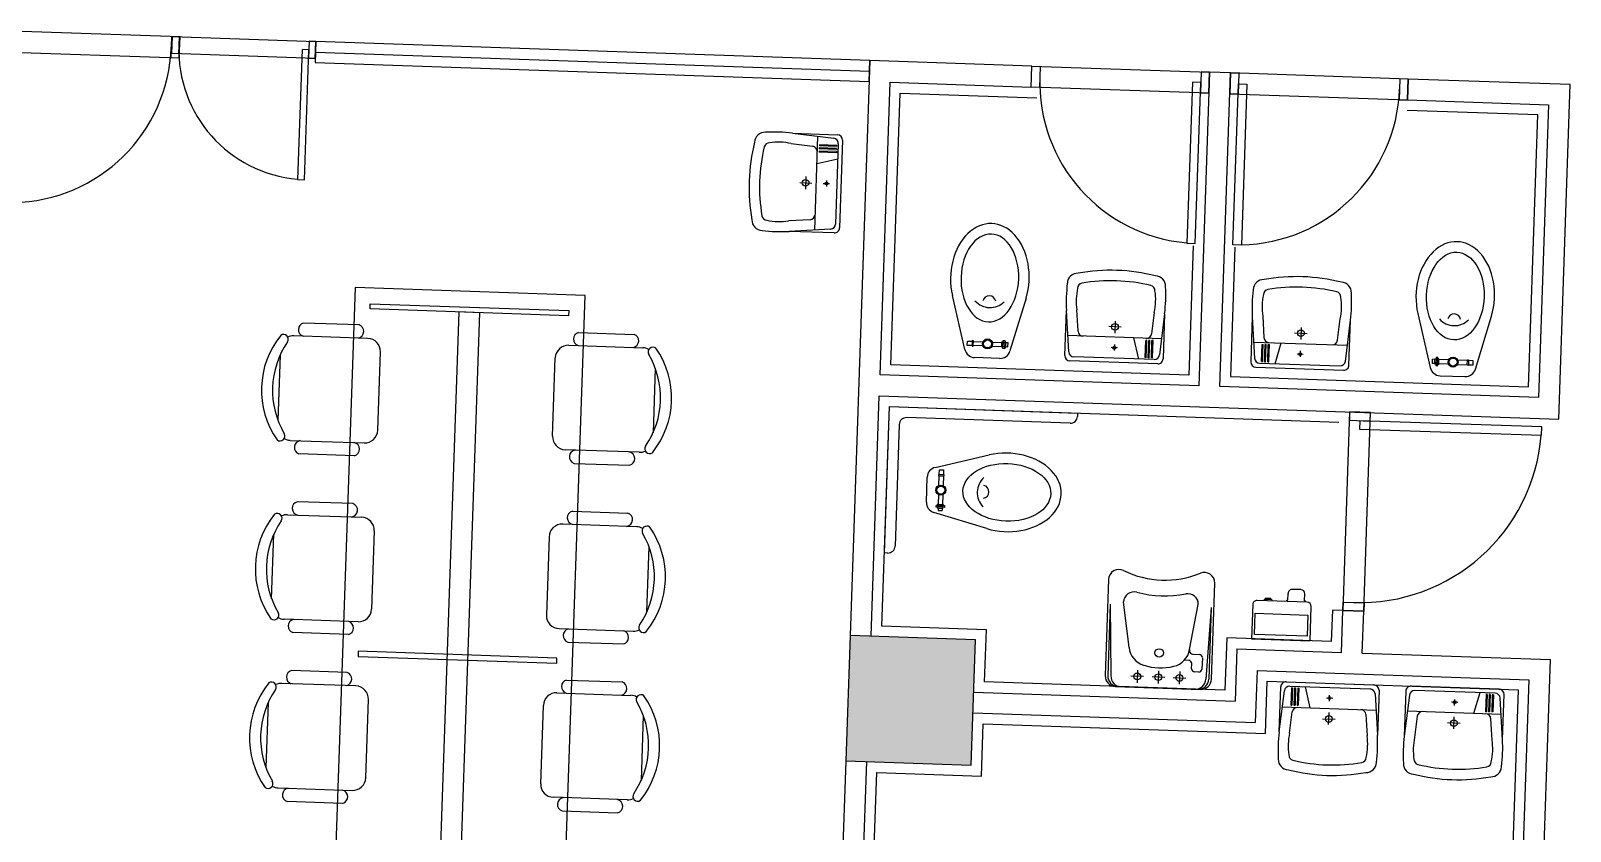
# Model space of a CAD drawing. Extents: x -28 to 149, y -33 to 76.
# Drawn here: x 83.92 to 91.28, y 28.42 to 32.24 of the extents above; entities that cross this region are included whole.
import ezdxf

# ---------------------------------------------------------------- set-up
doc = ezdxf.new("R2010")
doc.units = 0
doc.layers.add('arq-proyección edificios anexos', color=250, linetype='Continuous')

# ---------------------------------------------------------------- blocks, each defined once
blk = doc.blocks.new('Torre Sur')
blk.add_hatch(color=256).paths.add_polyline_path([(13.3568, 30.5596), (12.7571, 30.5801), (12.7365, 29.9805), (13.3362, 29.9599)])
for p, q in [((9.5535, 33.4418), (8.704, 33.471)), ((9.5135, 33.4432), (9.5101, 33.3432)), ((9.5535, 33.4418), (9.5135, 33.4432)), ((9.5146, 33.3624), (9.5173, 33.443)), ((9.5146, 33.3624), (9.5173, 33.443)), ((9.5173, 33.443), (10.2031, 33.4195)), ((9.5173, 33.443), (9.5496, 33.4419)), ((9.5496, 33.4419), (9.5468, 33.3613)), ((9.55, 33.3419), (9.5535, 33.4418)), ((9.55, 33.3419), (9.5535, 33.4418)), ((10.1708, 33.4206), (10.168, 33.3399)), ((10.2031, 33.4195), (10.1708, 33.4206)), ((10.2031, 33.4195), (10.1997, 33.3195)), ((10.2031, 33.4195), (10.2003, 33.3388)), ((10.2003, 33.3388), (10.2031, 33.4195)), ((12.8515, 33.3285), (10.2031, 33.4195)), ((8.7005, 33.371), (9.55, 33.3419)), ((9.5101, 33.3432), (9.55, 33.3419)), ((10.2003, 33.3388), (9.5146, 33.3624)), ((9.5468, 33.3613), (9.5146, 33.3624)), ((10.1371, 33.3814), (10.1157, 32.7599)), ((10.1694, 33.3803), (10.1371, 33.3814)), ((10.1481, 32.7588), (10.1694, 33.3803)), ((10.168, 33.3399), (10.2003, 33.3388)), ((10.2014, 33.3695), (12.8498, 33.2786)), ((10.1997, 33.3195), (12.8481, 33.2286)), ((12.8515, 33.3285), (12.7571, 30.5801)), ((12.8481, 33.2286), (12.8515, 33.3285)), ((13.6261, 33.3019), (12.8515, 33.3285)), ((13.6226, 33.202), (13.6261, 33.3019)), ((13.6226, 33.202), (13.6261, 33.3019)), ((13.6226, 33.202), (13.6261, 33.3019)), ((13.6261, 33.3019), (14.4756, 33.2728)), ((13.6261, 33.3019), (13.666, 33.3006)), ((13.666, 33.3006), (13.6626, 33.2006)), ((14.4756, 33.2728), (14.4241, 31.7736)), ((14.4356, 33.2741), (14.4322, 33.1742)), ((14.4756, 33.2728), (14.4356, 33.2741)), ((14.4756, 33.2728), (14.4721, 33.1728)), ((14.4721, 33.1728), (14.4756, 33.2728)), ((14.5755, 33.2693), (14.4756, 33.2728)), ((14.524, 31.7702), (14.5755, 33.2693)), ((14.5755, 33.2693), (14.5721, 33.1694)), ((14.5721, 33.1694), (14.5755, 33.2693)), ((15.425, 33.2401), (14.5755, 33.2693)), ((14.5755, 33.2693), (14.6155, 33.2679)), ((14.6155, 33.2679), (14.6121, 33.168)), ((12.9, 31.826), (12.948, 33.2252)), ((12.948, 33.2252), (13.6226, 33.202)), ((14.4721, 33.1728), (13.6226, 33.202)), ((13.6626, 33.2006), (13.6226, 33.202)), ((14.3938, 33.2255), (14.3673, 32.4556)), ((14.4339, 33.2242), (14.3938, 33.2255)), ((14.4074, 32.4543), (14.4339, 33.2242)), ((14.5873, 32.4481), (14.6138, 33.218)), ((14.6138, 33.218), (14.6539, 33.2166)), ((14.6539, 33.2166), (14.6274, 32.4467)), ((15.385, 33.2415), (15.3816, 33.1416)), ((15.425, 33.2401), (15.385, 33.2415)), ((15.425, 33.2401), (15.4216, 33.1402)), ((15.4216, 33.1402), (15.425, 33.2401)), ((15.4216, 33.1402), (15.425, 33.2401)), ((16.1996, 33.2135), (15.425, 33.2401)), ((16.1446, 31.6145), (16.1996, 33.2135)), ((12.9517, 31.8742), (12.9963, 33.1735)), ((12.9963, 33.1735), (13.6499, 33.151)), ((14.4322, 33.1742), (14.4721, 33.1728)), ((14.5721, 33.1694), (15.4216, 33.1402)), ((14.6121, 33.168), (14.5721, 33.1694)), ((15.3816, 33.1416), (15.4216, 33.1402)), ((15.4216, 33.1402), (16.0962, 33.117)), ((16.0445, 33.0688), (15.4199, 33.0902)), ((15.9999, 31.7695), (16.0445, 33.0688)), ((16.0962, 33.117), (16.0481, 31.7179)), ((12.4822, 32.9816), (12.6971, 32.9742)), ((12.4822, 32.9816), (12.6787, 32.9569)), ((12.4759, 32.932), (12.5774, 32.9192)), ((12.6017, 32.9665), (12.5863, 32.5186)), ((12.6098, 32.911), (12.6097, 32.906)), ((12.6921, 32.9032), (12.6097, 32.906)), ((12.6923, 32.9082), (12.6098, 32.911)), ((12.6103, 32.926), (12.6102, 32.921)), ((12.6926, 32.9182), (12.6102, 32.921)), ((12.6928, 32.9232), (12.6103, 32.926)), ((12.7006, 32.9312), (12.6874, 32.5471)), ((12.6923, 32.9082), (12.6921, 32.9032)), ((12.6928, 32.9232), (12.6926, 32.9182)), ((12.7212, 32.9483), (12.7068, 32.5286)), ((12.698, 32.8574), (12.5972, 32.835)), ((12.6093, 32.896), (12.6091, 32.891)), ((12.6916, 32.8882), (12.6091, 32.891)), ((12.6918, 32.8932), (12.6093, 32.896)), ((12.6918, 32.8932), (12.6916, 32.8882)), ((10.1157, 32.7599), (10.1481, 32.7588)), ((12.5451, 32.7743), (12.543, 32.7143)), ((12.6445, 32.7559), (12.6435, 32.7259)), ((12.5173, 32.7452), (12.5741, 32.7433)), ((12.629, 32.7414), (12.658, 32.7404)), ((12.5653, 32.5675), (12.4632, 32.5618)), ((12.6638, 32.523), (12.466, 32.5118)), ((12.6809, 32.5045), (12.466, 32.5118)), ((14.3673, 32.4556), (14.4074, 32.4543)), ((14.397, 32.4427), (14.3758, 31.8253)), ((14.5969, 32.4359), (14.5757, 31.8185)), ((14.6274, 32.4467), (14.5873, 32.4481)), ((10.3904, 32.2438), (10.2703, 28.7459)), ((11.4897, 32.2061), (10.3904, 32.2438)), ((10.4619, 32.1413), (10.4628, 32.1663)), ((10.4628, 32.1663), (11.4122, 32.1337)), ((11.3696, 28.7081), (11.4897, 32.2061)), ((13.3055, 31.9476), (13.246, 32.2054)), ((13.5982, 32.1933), (13.5213, 31.9402)), ((11.4113, 32.1087), (10.4619, 32.1413)), ((10.8867, 32.1267), (10.7734, 28.8287)), ((10.8733, 28.8252), (10.9866, 32.1233)), ((10.9866, 32.1233), (10.8867, 32.1267)), ((11.4122, 32.1337), (11.4113, 32.1087)), ((13.7837, 31.919), (13.7911, 32.1339)), ((13.8022, 31.9362), (13.7911, 32.1339)), ((13.8467, 32.0347), (13.841, 32.1367)), ((14.2112, 32.124), (14.1984, 32.0226)), ((14.2608, 32.1178), (14.2361, 31.9213)), ((14.2608, 32.1178), (14.2534, 31.9029)), ((14.6796, 32.1034), (14.6722, 31.8885)), ((14.6796, 32.1034), (14.6908, 31.9056)), ((14.7295, 32.1062), (14.7353, 32.0042)), ((15.087, 31.9921), (15.0997, 32.0935)), ((15.4709, 32.1187), (15.5302, 31.8609)), ((15.7461, 31.8535), (15.8232, 32.1066)), ((10.4092, 32.0647), (10.1438, 32.0738)), ((11.4586, 32.0286), (11.7241, 32.0195)), ((14.0535, 32.0549), (13.9935, 32.0569)), ((14.0244, 32.0826), (14.0225, 32.0259)), ((14.8821, 32.0264), (14.942, 32.0243)), ((14.913, 32.0521), (14.911, 31.9954)), ((15.1246, 31.8907), (15.1493, 32.0873)), ((15.142, 31.8724), (15.1493, 32.0873)), ((10.4513, 32.0007), (10.0974, 32.0129)), ((11.4123, 31.9677), (11.7662, 31.9555)), ((13.3172, 31.9672), (13.3179, 31.9872)), ((13.34, 31.9664), (13.3172, 31.9672)), ((13.3179, 31.9872), (13.3407, 31.9864)), ((13.3408, 31.9896), (13.3399, 31.9632)), ((13.3399, 31.9632), (13.3453, 31.9631)), ((13.3462, 31.9894), (13.3408, 31.9896)), ((13.3453, 31.9631), (13.3462, 31.9894)), ((13.392, 31.9646), (13.3454, 31.9662)), ((13.3461, 31.9862), (13.3927, 31.9846)), ((13.4357, 31.9631), (13.4819, 31.9616)), ((13.4364, 31.9831), (13.4826, 31.9815)), ((13.4818, 31.9584), (13.4827, 31.9847)), ((13.4873, 31.9582), (13.4818, 31.9584)), ((13.4827, 31.9847), (13.4882, 31.9845)), ((13.4871, 31.9516), (13.4884, 31.9911)), ((13.4953, 31.9513), (13.4871, 31.9516)), ((13.4882, 31.9845), (13.4873, 31.9582)), ((13.4874, 31.9614), (13.4956, 31.9611)), ((13.4881, 31.9814), (13.4963, 31.9811)), ((13.4884, 31.9911), (13.4966, 31.9909)), ((13.4966, 31.9909), (13.4953, 31.9513)), ((13.4964, 31.9843), (13.4955, 31.9579)), ((13.4955, 31.9579), (13.5009, 31.9577)), ((13.5019, 31.9841), (13.4964, 31.9843)), ((13.5009, 31.9577), (13.5019, 31.9841)), ((13.5011, 31.9609), (13.5116, 31.9605)), ((13.5017, 31.9809), (13.5123, 31.9805)), ((13.5116, 31.9605), (13.5123, 31.9805)), ((14.2458, 31.9982), (13.7978, 32.0136)), ((14.0351, 31.9554), (14.0051, 31.9565)), ((14.0206, 31.9709), (14.0196, 31.942)), ((14.1366, 31.9019), (14.1142, 32.0027)), ((14.1674, 31.9084), (14.1702, 31.9908)), ((14.1752, 31.9906), (14.1702, 31.9908)), ((14.1724, 31.9082), (14.1752, 31.9906)), ((14.1824, 31.9079), (14.1852, 31.9903)), ((14.1902, 31.9901), (14.1852, 31.9903)), ((14.1874, 31.9077), (14.1902, 31.9901)), ((14.1974, 31.9073), (14.2002, 31.9898)), ((14.2052, 31.9896), (14.2002, 31.9898)), ((14.2024, 31.9072), (14.2052, 31.9896)), ((14.6864, 31.9831), (15.1343, 31.9677)), ((14.7234, 31.8893), (14.7263, 31.9717)), ((14.7263, 31.9717), (14.7313, 31.9716)), ((14.7284, 31.8891), (14.7313, 31.9716)), ((14.7384, 31.8888), (14.7413, 31.9712)), ((14.7413, 31.9712), (14.7462, 31.971)), ((14.7434, 31.8886), (14.7462, 31.971)), ((14.7534, 31.8882), (14.7562, 31.9707)), ((14.7562, 31.9707), (14.7612, 31.9705)), ((14.7584, 31.8881), (14.7612, 31.9705)), ((14.7887, 31.8795), (14.8179, 31.9786)), ((14.9092, 31.9404), (14.9082, 31.9115)), ((10.0316, 31.9201), (10.021, 31.6102)), ((10.4988, 31.5613), (10.5116, 31.9361)), ((11.3348, 31.5326), (11.3477, 31.9074)), ((14.3758, 31.8253), (12.9517, 31.8742)), ((13.4718, 31.9047), (13.3525, 31.9088)), ((14.2276, 31.8788), (13.8078, 31.8932)), ((14.2104, 31.8994), (13.8263, 31.9126)), ((14.1724, 31.9082), (14.1674, 31.9084)), ((14.1874, 31.9077), (14.1824, 31.9079)), ((14.2024, 31.9072), (14.1974, 31.9073)), ((14.7149, 31.8821), (15.099, 31.8689)), ((14.7234, 31.8893), (14.7284, 31.8891)), ((14.7384, 31.8888), (14.7434, 31.8886)), ((14.7534, 31.8882), (14.7584, 31.8881)), ((14.8936, 31.926), (14.9236, 31.9249)), ((15.5413, 31.8806), (15.542, 31.9005)), ((15.5519, 31.8802), (15.5413, 31.8806)), ((15.5526, 31.9002), (15.542, 31.9005)), ((15.5518, 31.877), (15.5527, 31.9034)), ((15.5572, 31.8768), (15.5518, 31.877)), ((15.5527, 31.9034), (15.5581, 31.9032)), ((15.5584, 31.9098), (15.557, 31.8702)), ((15.557, 31.8702), (15.5652, 31.8699)), ((15.5581, 31.9032), (15.5572, 31.8768)), ((15.5655, 31.8797), (15.5573, 31.88)), ((15.5662, 31.8997), (15.558, 31.9)), ((15.5666, 31.9095), (15.5584, 31.9098)), ((15.5652, 31.8699), (15.5666, 31.9095)), ((15.5663, 31.9029), (15.5654, 31.8765)), ((15.5654, 31.8765), (15.5709, 31.8763)), ((15.5718, 31.9027), (15.5663, 31.9029)), ((15.5709, 31.8763), (15.5718, 31.9027)), ((15.6172, 31.8779), (15.571, 31.8795)), ((15.6179, 31.8979), (15.5717, 31.8995)), ((15.6609, 31.8764), (15.7075, 31.8748)), ((15.7082, 31.8948), (15.6616, 31.8964)), ((15.7074, 31.8717), (15.7083, 31.898)), ((15.7129, 31.8715), (15.7074, 31.8717)), ((15.7083, 31.898), (15.7138, 31.8978)), ((15.7138, 31.8978), (15.7129, 31.8715)), ((15.713, 31.8747), (15.7357, 31.8739)), ((15.7364, 31.8939), (15.7137, 31.8946)), ((15.7357, 31.8739), (15.7364, 31.8939)), ((11.8254, 31.8584), (11.8148, 31.5486)), ((14.4241, 31.7736), (12.9, 31.826)), ((14.5757, 31.8185), (15.9999, 31.7695)), ((14.6964, 31.8627), (15.1161, 31.8483)), ((15.5772, 31.8222), (15.6966, 31.8181)), ((12.8571, 30.5767), (12.8965, 31.726)), ((12.8965, 31.726), (16.1446, 31.6145)), ((16.0481, 31.7179), (14.524, 31.7702)), ((12.9088, 30.625), (12.9448, 31.6744)), ((12.9208, 30.9748), (12.9448, 31.6744)), ((12.9448, 31.6744), (13.8443, 31.6435)), ((12.9448, 31.6744), (15.0935, 31.6006)), ((15.1452, 31.6488), (15.1126, 30.6994)), ((15.1452, 31.6488), (15.1439, 31.6088)), ((15.2452, 31.6454), (15.1452, 31.6488)), ((15.2452, 31.6454), (15.1452, 31.6488)), ((12.9919, 31.5885), (12.9719, 31.0072)), ((13.8084, 31.5947), (13.0272, 31.6215)), ((13.8443, 31.6435), (13.8437, 31.6277)), ((15.1439, 31.6088), (15.2438, 31.6054)), ((15.1938, 31.6071), (15.1924, 31.567)), ((16.0641, 31.5772), (15.1938, 31.6071)), ((15.2126, 30.6959), (15.2452, 31.6454)), ((15.2438, 31.6054), (15.2452, 31.6454)), ((16.0628, 31.5371), (16.0641, 31.5772)), ((10.0802, 31.5131), (10.4342, 31.501)), ((15.1924, 31.567), (16.0628, 31.5371)), ((10.3877, 31.4392), (10.1223, 31.4483)), ((11.7491, 31.4558), (11.3951, 31.468)), ((13.1644, 31.3839), (13.4223, 31.4434)), ((11.4372, 31.4031), (11.7026, 31.394)), ((13.1832, 31.3494), (13.184, 31.3722)), ((13.184, 31.3722), (13.204, 31.3715)), ((13.204, 31.3715), (13.2032, 31.3487)), ((13.1216, 31.2176), (13.1257, 31.3369)), ((13.1801, 31.3495), (13.1799, 31.3441)), ((13.1799, 31.3441), (13.2062, 31.3432)), ((13.2064, 31.3486), (13.1801, 31.3495)), ((13.1815, 31.2974), (13.1831, 31.344)), ((13.203, 31.3433), (13.2014, 31.2967)), ((13.2062, 31.3432), (13.2064, 31.3486)), ((10.3799, 31.2104), (10.1144, 31.2195)), ((13.175, 31.2021), (13.1752, 31.2076)), ((13.1752, 31.2076), (13.2016, 31.2067)), ((13.18, 31.2537), (13.1784, 31.2075)), ((13.1999, 31.253), (13.1984, 31.2068)), ((13.2016, 31.2067), (13.2014, 31.2012)), ((10.068, 31.1577), (10.422, 31.1455)), ((11.4293, 31.1743), (11.6948, 31.1652)), ((13.4102, 31.0912), (13.157, 31.1681)), ((13.1681, 31.1941), (13.1684, 31.2023)), ((13.2077, 31.1928), (13.1681, 31.1941)), ((13.1684, 31.2023), (13.208, 31.201)), ((13.1747, 31.1939), (13.1745, 31.1885)), ((13.1745, 31.1885), (13.2009, 31.1876)), ((13.2011, 31.193), (13.1747, 31.1939)), ((13.2014, 31.2012), (13.175, 31.2021)), ((13.1777, 31.1884), (13.1774, 31.1778)), ((13.1774, 31.1778), (13.1973, 31.1771)), ((13.1782, 31.202), (13.1779, 31.1938)), ((13.1977, 31.1877), (13.1973, 31.1771)), ((13.1982, 31.2013), (13.1979, 31.1931)), ((13.2009, 31.1876), (13.2011, 31.193)), ((13.208, 31.201), (13.2077, 31.1928)), ((9.9916, 30.755), (10.0023, 31.0649)), ((10.4823, 31.0809), (10.4694, 30.7061)), ((11.7368, 31.1003), (11.3829, 31.1125)), ((11.3183, 31.0522), (11.3054, 30.6774)), ((11.7854, 30.6934), (11.796, 31.0033)), ((12.9366, 30.9742), (12.9208, 30.9748)), ((13.9926, 30.8474), (13.9769, 30.3882)), ((14.4846, 30.3707), (14.5003, 30.83)), ((14.85, 30.7489), (14.8511, 30.7814)), ((14.9117, 30.7993), (14.8718, 30.8007)), ((14.9299, 30.7461), (14.931, 30.7786)), ((14.001, 30.7304), (13.9892, 30.3877)), ((14.001, 30.7304), (14.0038, 30.3872)), ((14.0907, 30.5229), (14.0644, 30.7405)), ((14.3803, 30.513), (14.4214, 30.7282)), ((14.4839, 30.7138), (14.4576, 30.3717)), ((14.4839, 30.7138), (14.4722, 30.3712)), ((14.6818, 30.7285), (14.6761, 30.5643)), ((14.9423, 30.7395), (14.7024, 30.7478)), ((14.7341, 30.7467), (14.7342, 30.7499)), ((14.7373, 30.7527), (14.7342, 30.7499)), ((14.7717, 30.7515), (14.7373, 30.7527)), ((14.7408, 30.7587), (14.7406, 30.7526)), ((14.7687, 30.7577), (14.7408, 30.7587)), ((14.7685, 30.7516), (14.7687, 30.7577)), ((14.7717, 30.7515), (14.7744, 30.7486)), ((14.7743, 30.7453), (14.7744, 30.7486)), ((14.8443, 30.7429), (14.8445, 30.7491)), ((14.8445, 30.7491), (14.85, 30.7489)), ((14.9299, 30.7461), (14.9348, 30.746)), ((14.9346, 30.7398), (14.9348, 30.746)), ((14.956, 30.5547), (14.9616, 30.7189)), ((15.0626, 30.7011), (15.0575, 30.5512)), ((15.1126, 30.6994), (15.0626, 30.7011)), ((15.1058, 30.4995), (15.1126, 30.6994)), ((15.1126, 30.6994), (15.114, 30.7393)), ((15.1126, 30.6994), (15.2126, 30.6959)), ((15.1126, 30.6994), (15.2126, 30.6959)), ((15.2126, 30.6959), (15.1126, 30.6994)), ((15.114, 30.7393), (15.2139, 30.7359)), ((15.2057, 30.4961), (15.2126, 30.6959)), ((15.2139, 30.7359), (15.2126, 30.6959)), ((10.4048, 30.6458), (10.0508, 30.658)), ((13.4085, 30.6078), (12.9088, 30.625)), ((14.6905, 30.5852), (14.6939, 30.6861)), ((14.6939, 30.6861), (14.945, 30.6775)), ((14.945, 30.6775), (14.9416, 30.5766)), ((10.3584, 30.5849), (10.0929, 30.594)), ((11.3657, 30.6128), (11.7197, 30.6006)), ((11.4078, 30.5488), (11.6733, 30.5397)), ((12.7571, 30.5801), (12.7365, 29.9805)), ((13.3568, 30.5596), (12.7571, 30.5801)), ((13.3362, 29.9599), (13.3568, 30.5596)), ((13.3999, 30.358), (13.4085, 30.6078)), ((14.5578, 30.5683), (14.5492, 30.3185)), ((15.0575, 30.5512), (14.5578, 30.5683)), ((14.6761, 30.5643), (14.956, 30.5547)), ((14.9416, 30.5766), (14.6905, 30.5852)), ((10.4057, 30.5048), (10.4048, 30.4798)), ((10.4048, 30.4798), (11.3543, 30.4472)), ((11.3551, 30.4722), (10.4057, 30.5048)), ((11.3543, 30.4472), (11.3551, 30.4722)), ((14.3803, 30.513), (14.38, 30.5062)), ((14.3945, 30.4907), (14.4264, 30.4896)), ((14.4409, 30.4741), (14.439, 30.4197)), ((14.606, 30.5166), (14.5975, 30.2668)), ((14.606, 30.5166), (15.1058, 30.4995)), ((15.2057, 30.4961), (16.1052, 30.4652)), ((10.3522, 30.4032), (10.0867, 30.4123)), ((14.131, 30.4147), (14.1289, 30.354)), ((14.2318, 30.4112), (14.2297, 30.3505)), ((14.3326, 30.4078), (14.3305, 30.3471)), ((14.376, 30.4612), (14.3548, 30.4619)), ((14.3897, 30.4214), (14.3905, 30.4457)), ((14.4235, 30.4052), (14.4042, 30.4059)), ((14.7026, 30.4133), (14.694, 30.1634)), ((14.7026, 30.4133), (16.0018, 30.3687)), ((16.0159, 27.8667), (16.1052, 30.4652)), ((10.3943, 30.3392), (10.0403, 30.3513)), ((11.4016, 30.3671), (11.6671, 30.358)), ((14.5492, 30.3185), (13.3999, 30.358)), ((14.0251, 30.3365), (14.4329, 30.3225)), ((14.1603, 30.3833), (14.0996, 30.3854)), ((14.2611, 30.3798), (14.2004, 30.3819)), ((14.3012, 30.3785), (14.3619, 30.3764)), ((14.7422, 30.1117), (14.7508, 30.3616)), ((14.7508, 30.3616), (15.9501, 30.3204)), ((14.8084, 30.1195), (14.8158, 30.3343)), ((14.8416, 30.3585), (15.2614, 30.3441)), ((14.8588, 30.3379), (15.2429, 30.3247)), ((14.8668, 30.3301), (14.864, 30.2476)), ((14.8668, 30.3301), (14.8718, 30.3299)), ((14.8718, 30.3299), (14.869, 30.2475)), ((14.8818, 30.3296), (14.879, 30.2471)), ((14.8818, 30.3296), (14.8868, 30.3294)), ((14.8868, 30.3294), (14.884, 30.247)), ((14.8968, 30.3291), (14.894, 30.2466)), ((14.8968, 30.3291), (14.9018, 30.3289)), ((14.9018, 30.3289), (14.899, 30.2464)), ((14.9326, 30.3353), (14.955, 30.2345)), ((15.8593, 30.3235), (15.4395, 30.3379)), ((16.0018, 30.3687), (15.9194, 27.9701)), ((9.9746, 30.2585), (9.9639, 29.9487)), ((10.4417, 29.8998), (10.4546, 30.2746)), ((11.3552, 30.3062), (11.7092, 30.294)), ((13.3482, 30.3097), (14.5975, 30.2668)), ((14.8084, 30.1195), (14.8331, 30.316)), ((14.864, 30.2476), (14.869, 30.2475)), ((15.0341, 30.2818), (15.0641, 30.2808)), ((15.0486, 30.2663), (15.0496, 30.2952)), ((15.267, 30.3011), (15.2781, 30.1033)), ((15.2855, 30.3182), (15.2781, 30.1033)), ((15.4137, 30.3138), (15.4063, 30.0989)), ((15.431, 30.2955), (15.4063, 30.0989)), ((15.8408, 30.3041), (15.4567, 30.3173)), ((15.662, 30.2603), (15.632, 30.2613)), ((15.6465, 30.2458), (15.6475, 30.2747)), ((15.7669, 30.3067), (15.7377, 30.2076)), ((15.7972, 30.2981), (15.7944, 30.2157)), ((15.8022, 30.298), (15.7972, 30.2981)), ((15.8022, 30.298), (15.7994, 30.2155)), ((15.8122, 30.2976), (15.8094, 30.2152)), ((15.8172, 30.2974), (15.8122, 30.2976)), ((15.8172, 30.2974), (15.8144, 30.215)), ((15.8272, 30.2971), (15.8244, 30.2147)), ((15.8322, 30.2969), (15.8272, 30.2971)), ((15.8322, 30.2969), (15.8294, 30.2145)), ((15.876, 30.0828), (15.8649, 30.2806)), ((15.9501, 30.3204), (15.8712, 28.0218)), ((15.876, 30.0828), (15.8834, 30.2977)), ((11.2777, 29.8711), (11.2906, 30.2459)), ((11.7684, 30.1969), (11.7577, 29.8871)), ((13.3448, 30.2098), (14.694, 30.1634)), ((14.8234, 30.239), (15.2714, 30.2236)), ((14.858, 30.1132), (14.8708, 30.2146)), ((14.879, 30.2471), (14.884, 30.247)), ((14.894, 30.2466), (14.899, 30.2464)), ((15.0157, 30.1824), (15.0757, 30.1803)), ((15.0448, 30.1546), (15.0467, 30.2113)), ((15.2225, 30.2026), (15.2282, 30.1005)), ((15.8692, 30.2031), (15.4213, 30.2185)), ((15.4686, 30.1941), (15.4559, 30.0927)), ((15.6426, 30.1341), (15.6446, 30.1908)), ((15.7994, 30.2155), (15.7944, 30.2157)), ((15.8144, 30.215), (15.8094, 30.2152)), ((15.8261, 30.08), (15.8203, 30.182)), ((15.8294, 30.2145), (15.8244, 30.2147)), ((13.3844, 29.9082), (13.393, 30.1581)), ((13.393, 30.1581), (14.7422, 30.1117)), ((15.6735, 30.1598), (15.6136, 30.1619)), ((12.7365, 29.9805), (12.5512, 24.5837)), ((12.7365, 29.9805), (13.3362, 29.9599)), ((12.7455, 27.3286), (12.8365, 29.9771)), ((12.7972, 27.3769), (12.8847, 29.9254)), ((12.8847, 29.9254), (13.3844, 29.9082)), ((10.0231, 29.8516), (10.3771, 29.8395)), ((11.692, 29.7943), (11.338, 29.8065)), ((10.3307, 29.7777), (10.0652, 29.7868)), ((11.3801, 29.7416), (11.6456, 29.7325))]:
    blk.add_line(p, q)
for centre, radius in [((12.5441, 32.7443), 0.0162), ((12.644, 32.7409), 0.00666), ((14.0235, 32.0559), 0.0162), ((14.9121, 32.0254), 0.0162), ((13.4142, 31.9739), 0.024), ((13.4142, 31.9739), 0.019), ((14.0201, 31.956), 0.00666), ((14.9086, 31.9254), 0.00666), ((15.6394, 31.8872), 0.024), ((15.6394, 31.8872), 0.019), ((13.1907, 31.2752), 0.024), ((13.1907, 31.2752), 0.019), ((14.2347, 30.4968), 0.0203), ((14.13, 30.3844), 0.0162), ((14.2308, 30.3809), 0.0162), ((14.3315, 30.3774), 0.0162), ((15.0491, 30.2813), 0.00666), ((15.647, 30.2608), 0.00666), ((15.0457, 30.1814), 0.0162), ((15.6436, 30.1608), 0.0162)]:
    blk.add_circle(centre, radius)
for centre, radius, start, end in [((8.7422, 33.4196), 0.77, 271.02092, 358.03302), ((10.1694, 33.3803), 0.6216, 178.03302, 265.04512), ((14.4339, 33.2242), 0.77, 178.03302, 265.04512), ((14.6138, 33.218), 0.77, 271.02092, 358.03302), ((12.3505, 32.9361), 0.05, 88.03302, 178.03302), ((12.3901, 32.1949), 0.792, 83.32542, 92.74062), ((12.6962, 32.9492), 0.025, 358.03302, 88.03302), ((13.1393, 32.7239), 0.8656, 165.69267, 178.03302), ((13.1393, 32.7239), 0.8156, 166.35734, 178.03302), ((12.371, 32.9103), 0.025, 88.03302, 166.35734), ((12.415, 32.6593), 0.2794, 77.40788, 98.88416), ((12.5742, 32.8944), 0.025, 358.03302, 82.83859), ((12.6756, 32.9321), 0.025, 358.03302, 82.83859), ((13.1393, 32.7239), 0.8656, 178.03302, 190.37337), ((13.1393, 32.7239), 0.8156, 178.03302, 189.70869), ((12.3378, 32.5663), 0.05, 178.03302, 268.03302), ((12.36, 32.5905), 0.025, 189.70869, 268.03302), ((12.4212, 32.838), 0.2794, 257.18188, 278.65816), ((12.5639, 32.5925), 0.025, 273.22745, 358.03302), ((12.6624, 32.548), 0.025, 273.22745, 358.03302), ((12.4282, 33.3029), 0.792, 263.32542, 272.74062), ((12.6818, 32.5294), 0.025, 268.03302, 358.03302), ((13.8455, 32.2621), 0.05, 88.03302, 178.03302), ((14.0031, 31.4606), 0.8656, 88.03302, 100.37337), ((14.0031, 31.4606), 0.8656, 75.69267, 88.03302), ((14.5821, 32.1718), 0.792, 173.32542, 182.74062), ((14.1172, 32.1788), 0.2794, 167.18188, 188.65816), ((13.8697, 32.2399), 0.025, 99.70869, 178.03302), ((14.0031, 31.4606), 0.8156, 88.03302, 99.70869), ((14.0031, 31.4606), 0.8156, 76.35734, 88.03302), ((14.1895, 32.2289), 0.025, 358.03302, 76.35734), ((14.2153, 32.2494), 0.05, 358.03302, 88.03302), ((13.4741, 32.2098), 0.792, 353.32542, 2.74062), ((14.734, 32.2316), 0.05, 88.03302, 178.03302), ((14.8916, 31.4301), 0.8656, 88.03302, 100.37337), ((14.8916, 31.4301), 0.8156, 88.03302, 99.70869), ((14.8916, 31.4301), 0.8156, 76.35734, 88.03302), ((14.8916, 31.4301), 0.8656, 75.69267, 88.03302), ((15.1038, 32.2189), 0.05, 358.03302, 88.03302), ((13.4261, 32.2453), 0.0974, 222.26942, 313.79661), ((13.4223, 32.1729), 0.0312, 9.13703, 166.91697), ((13.9385, 32.1849), 0.2794, 347.40788, 8.88416), ((15.4707, 32.1413), 0.792, 173.32542, 182.74062), ((15.0057, 32.1483), 0.2794, 167.18188, 188.65816), ((14.7583, 32.2094), 0.025, 99.70869, 178.03302), ((15.0781, 32.1984), 0.025, 358.03302, 76.35734), ((14.827, 32.1544), 0.2794, 347.40788, 8.88416), ((14.3627, 32.1793), 0.792, 353.32542, 2.74062), ((15.6461, 32.1588), 0.0974, 222.26942, 313.79661), ((15.645, 32.0863), 0.0312, 9.14907, 166.92901), ((10.3595, 31.7537), 0.4167, 141.16312, 214.90292), ((10.0479, 31.9962), 0.0229, 326.00561, 124.72308), ((10.1518, 32.0422), 0.0326, 104.29322, 251.77281), ((10.399, 32.0338), 0.0326, 284.29322, 71.77281), ((11.4667, 31.9971), 0.0326, 104.29322, 251.77281), ((11.7139, 31.9886), 0.0326, 284.29322, 71.77281), ((13.8717, 32.0361), 0.025, 183.22745, 268.03302), ((14.1736, 32.0257), 0.025, 268.03302, 352.83859), ((10.4048, 31.7521), 0.4092, 145.60877, 210.45727), ((10.0952, 31.9504), 0.0625, 88.03302, 115.61746), ((10.4492, 31.9382), 0.0625, 358.03302, 88.03302), ((11.4101, 31.9052), 0.0625, 88.03302, 178.03302), ((11.7641, 31.8931), 0.0625, 60.44858, 88.03302), ((11.8144, 31.9355), 0.0229, 51.34295, 210.06043), ((11.487, 31.715), 0.4167, 321.16312, 34.90292), ((13.3542, 31.9588), 0.05, 192.99261, 268.03302), ((14.7602, 32.0056), 0.025, 183.22745, 268.03302), ((15.0622, 31.9952), 0.025, 268.03302, 352.83859), ((11.4416, 31.7165), 0.4092, 325.60877, 30.45727), ((13.4735, 31.9547), 0.05, 268.03302, 343.11365), ((13.8087, 31.9182), 0.025, 178.03302, 268.03302), ((13.8272, 31.9376), 0.025, 183.22745, 268.03302), ((14.2113, 31.9244), 0.025, 268.03302, 352.83859), ((14.2284, 31.9038), 0.025, 268.03302, 358.03302), ((14.6972, 31.8877), 0.025, 178.03302, 268.03302), ((14.7157, 31.907), 0.025, 183.22745, 268.03302), ((15.0998, 31.8939), 0.025, 268.03302, 352.83859), ((15.117, 31.8733), 0.025, 268.03302, 358.03302), ((15.579, 31.8721), 0.05, 192.95239, 268.03302), ((15.6983, 31.868), 0.05, 268.03302, 343.07342), ((13.0261, 31.5873), 0.0342, 88.03302, 178.03302), ((13.8096, 31.6288), 0.0342, 268.03302, 358.03302), ((10.032, 31.5331), 0.0229, 231.34295, 30.06043), ((10.0823, 31.5756), 0.0625, 240.44858, 268.03302), ((10.1325, 31.4792), 0.0326, 97.32765, 251.77281), ((10.3797, 31.4707), 0.0326, 284.29322, 78.73839), ((10.4363, 31.5635), 0.0625, 268.03302, 358.03302), ((11.3972, 31.5304), 0.0625, 178.03302, 268.03302), ((15.1938, 31.6071), 0.87, 268.03302, 355.38882), ((11.4473, 31.434), 0.0326, 97.32765, 251.77281), ((11.6946, 31.4256), 0.0326, 284.29322, 78.73839), ((11.7512, 31.5183), 0.0625, 268.03302, 295.61746), ((11.7985, 31.4725), 0.0229, 146.00561, 304.72308), ((13.1756, 31.3352), 0.05, 102.99261, 178.03302), ((13.4621, 31.2633), 0.0974, 132.26942, 223.79661), ((13.3897, 31.2671), 0.0312, 279.13703, 76.91697), ((10.1225, 31.1879), 0.0326, 104.29322, 258.73839), ((10.3697, 31.1794), 0.0326, 277.32765, 71.77281), ((13.1715, 31.2159), 0.05, 178.03302, 253.11365), ((10.3301, 30.8985), 0.4167, 141.16312, 214.90292), ((10.0185, 31.141), 0.0229, 326.00561, 124.72308), ((10.0659, 31.0952), 0.0625, 88.03302, 115.61746), ((10.4198, 31.083), 0.0625, 358.03302, 88.03302), ((11.4373, 31.1428), 0.0326, 104.29322, 258.73839), ((11.6846, 31.1343), 0.0326, 277.32765, 71.77281), ((10.3754, 30.897), 0.4092, 145.60877, 210.45727), ((11.3807, 31.05), 0.0625, 88.03302, 178.03302), ((11.7347, 31.0379), 0.0625, 60.44858, 88.03302), ((11.4123, 30.8613), 0.4092, 325.60877, 30.45727), ((11.785, 31.0804), 0.0229, 51.34295, 210.06043), ((11.4576, 30.8598), 0.4167, 321.16312, 34.90292), ((12.9377, 31.0084), 0.0342, 268.03302, 358.03302), ((14.0426, 30.8457), 0.05, 63.88903, 178.03302), ((14.2621, 31.2936), 0.4487, 243.88903, 292.17701), ((14.4504, 30.8317), 0.05, 358.03302, 112.17701), ((14.1144, 30.7388), 0.05, 75.08929, 178.03302), ((14.2621, 31.2936), 0.5241, 255.08929, 280.97675), ((14.3714, 30.7299), 0.05, 358.03302, 100.97675), ((14.8711, 30.7807), 0.02, 88.03302, 178.03302), ((14.9111, 30.7793), 0.02, 358.03302, 88.03302), ((10.0026, 30.6779), 0.0229, 231.34295, 30.06043), ((10.4069, 30.7083), 0.0625, 268.03302, 358.03302), ((14.7018, 30.7278), 0.02, 88.03302, 178.03302), ((14.9416, 30.7196), 0.02, 358.03302, 88.03302), ((10.053, 30.7204), 0.0625, 240.44858, 268.03302), ((10.1031, 30.6249), 0.0326, 104.29322, 251.77281), ((10.3504, 30.6164), 0.0326, 284.29322, 71.77281), ((11.3679, 30.6753), 0.0625, 178.03302, 268.03302), ((11.7691, 30.6173), 0.0229, 146.00561, 304.72308), ((11.418, 30.5797), 0.0326, 104.29322, 251.77281), ((11.6653, 30.5712), 0.0326, 284.29322, 71.77281), ((11.7218, 30.6631), 0.0625, 268.03302, 295.61746), ((14.1901, 30.5333), 0.1, 185.98552, 252.73387), ((14.2817, 30.5302), 0.1, 283.33217, 350.08052), ((14.395, 30.5057), 0.015, 178.03302, 268.03302), ((14.4259, 30.4747), 0.015, 358.03302, 88.03302), ((10.0947, 30.3807), 0.0326, 104.29322, 251.77281), ((10.342, 30.3722), 0.0326, 284.29322, 71.77281), ((14.2417, 30.6992), 0.2737, 252.73387, 283.33217), ((14.3755, 30.4462), 0.015, 358.03302, 88.03302), ((14.4047, 30.4209), 0.015, 178.03302, 268.03302), ((14.424, 30.4202), 0.015, 268.03302, 358.03302), ((10.3024, 30.0922), 0.4167, 141.16312, 214.90292), ((10.3477, 30.0906), 0.4092, 145.60877, 210.45727), ((9.9909, 30.3347), 0.0229, 326.00561, 124.72308), ((10.0382, 30.2889), 0.0625, 88.03302, 115.61746), ((10.3921, 30.2767), 0.0625, 358.03302, 88.03302), ((11.4096, 30.3356), 0.0326, 104.29322, 251.77281), ((11.6569, 30.3271), 0.0326, 284.29322, 71.77281), ((14.0268, 30.3865), 0.05, 178.03302, 268.03302), ((14.0392, 30.386), 0.05, 178.03302, 268.03302), ((14.0538, 30.3855), 0.05, 178.03302, 268.03302), ((14.4076, 30.3734), 0.05, 268.03302, 358.03302), ((14.4222, 30.3729), 0.05, 268.03302, 358.03302), ((14.4346, 30.3725), 0.05, 268.03302, 358.03302), ((14.8408, 30.3335), 0.025, 88.03302, 178.03302), ((14.8579, 30.3129), 0.025, 88.03302, 172.83859), ((15.242, 30.2997), 0.025, 3.22745, 88.03302), ((15.2605, 30.3191), 0.025, 358.03302, 88.03302), ((15.4387, 30.313), 0.025, 88.03302, 178.03302), ((15.8584, 30.2985), 0.025, 358.03302, 88.03302), ((11.3531, 30.2437), 0.0625, 88.03302, 178.03302), ((11.707, 30.2316), 0.0625, 60.44858, 88.03302), ((11.3846, 30.055), 0.4092, 325.60877, 30.45727), ((11.7573, 30.274), 0.0229, 51.34295, 210.06043), ((11.4299, 30.0535), 0.4167, 321.16312, 34.90292), ((15.4558, 30.2924), 0.025, 88.03302, 172.83859), ((15.8399, 30.2792), 0.025, 3.22745, 88.03302), ((14.8956, 30.2115), 0.025, 88.03302, 172.83859), ((15.1975, 30.2012), 0.025, 3.22745, 88.03302), ((15.4935, 30.191), 0.025, 88.03302, 172.83859), ((15.7954, 30.1806), 0.025, 3.22745, 88.03302), ((15.595, 30.0274), 0.792, 173.32542, 182.74062), ((15.1307, 30.0523), 0.2794, 167.40788, 188.88416), ((14.952, 30.0585), 0.2794, 347.18188, 8.65816), ((14.487, 30.0655), 0.792, 353.32542, 2.74062), ((16.1929, 30.0069), 0.792, 173.32542, 182.74062), ((15.7286, 30.0318), 0.2794, 167.40788, 188.88416), ((15.5499, 30.0379), 0.2794, 347.18188, 8.65816), ((15.0849, 30.0449), 0.792, 353.32542, 2.74062), ((14.8539, 29.9878), 0.05, 178.03302, 268.03302), ((14.8796, 30.0083), 0.025, 178.03302, 256.35734), ((15.0661, 30.7766), 0.8156, 256.35734, 268.03302), ((15.0661, 30.7766), 0.8156, 268.03302, 279.70869), ((15.1995, 29.9973), 0.025, 279.70869, 358.03302), ((15.2237, 29.9751), 0.05, 268.03302, 358.03302), ((15.4518, 29.9673), 0.05, 178.03302, 268.03302), ((15.4775, 29.9878), 0.025, 178.03302, 256.35734), ((15.664, 30.7561), 0.8156, 256.35734, 268.03302), ((15.7973, 29.9768), 0.025, 279.70869, 358.03302), ((9.975, 29.8716), 0.0229, 231.34295, 30.06043), ((10.3792, 29.9019), 0.0625, 268.03302, 358.03302), ((15.0661, 30.7766), 0.8656, 255.69267, 268.03302), ((15.0661, 30.7766), 0.8656, 268.03302, 280.37337), ((15.664, 30.7561), 0.8656, 255.69267, 268.03302), ((15.664, 30.7561), 0.8656, 268.03302, 280.37337), ((15.664, 30.7561), 0.8156, 268.03302, 279.70869), ((15.8216, 29.9546), 0.05, 268.03302, 358.03302), ((10.0253, 29.9141), 0.0625, 240.44858, 268.03302), ((10.0754, 29.8177), 0.0326, 97.32765, 251.77281), ((10.3226, 29.8092), 0.0326, 284.29322, 78.73839), ((11.3402, 29.8689), 0.0625, 178.03302, 268.03302), ((11.7414, 29.8109), 0.0229, 146.00561, 304.72308), ((11.3903, 29.7725), 0.0326, 97.32765, 251.77281), ((11.6375, 29.764), 0.0326, 284.29322, 78.73839), ((11.6941, 29.8568), 0.0625, 268.03302, 295.61746)]:
    blk.add_arc(centre, radius, start, end)
for centre, major_axis, start_param, end_param in [((13.4251, 32.2895), (0.0088, 0.2599), 4.358107, 8.207623), ((15.6502, 32.2028), (0.009, 0.2599), -1.924438, 1.925078), ((13.5063, 31.2643), (0.2599, -0.0088), 4.358107, 8.207623)]:
    blk.add_ellipse(centre, major_axis=major_axis, ratio=0.722501, start_param=start_param, end_param=end_param)
at = {"extrusion": (0, 0, -1)}
blk.add_ellipse((13.4251, 32.2894), major_axis=(0.0072, 0.2099), ratio=0.65625, dxfattribs=at)
blk.add_ellipse((15.6502, 32.2027), major_axis=(0.0072, 0.2099), ratio=0.65625)
blk.add_ellipse((13.5063, 31.2643), major_axis=(-0.2099, 0.0072), ratio=0.65625, start_param=3.141593, end_param=9.424778, dxfattribs=at)

msp = doc.modelspace()

# ---------------------------------------------------------------- block references
at = {"layer": 'arq-proyección edificios anexos', "lineweight": 0}
msp.add_blockref('Torre Sur', (75.0825, -1.2279), dxfattribs=at)

doc.saveas('drawing.dxf')
